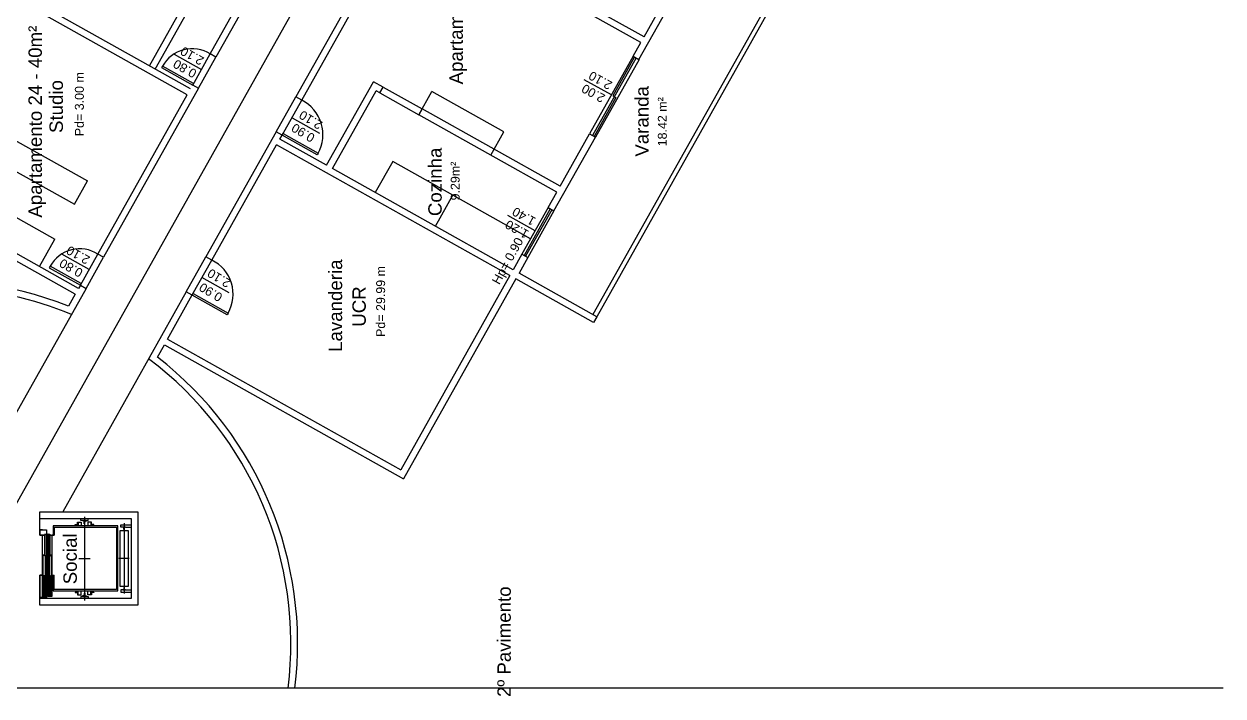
# Model space of a CAD drawing. Header units: millimetres. Extents: x -210 to 1173, y -437 to 320.
# Drawn here: x 882.58 to 909.48, y -326.8 to -311.72 of the extents above; entities that cross this region are included whole.
import ezdxf
from ezdxf.enums import TextEntityAlignment as Align

# ---------------------------------------------------------------- set-up
doc = ezdxf.new("R2010")
doc.units = ezdxf.units.MM
doc.header["$LTSCALE"] = 0.3
doc.linetypes.add('LTYPE_4', pattern=[112.5, 56.25, -56.25])
doc.linetypes.add('LTYPE_6', pattern=[168.75, 112.5, -28.125, 0, -28.125])
for name, color, linetype in [('CORTE', 6, 'Continuous'), ('COTAS', 1, 'Continuous'), ('ESQUADRIAS', 3, 'Continuous'), ('LAYER_0', 6, 'Continuous'), ('PISO', 1, 'Continuous'), ('TEXTOS', 2, 'Continuous'), ('VISTA', 2, 'Continuous')]:
    doc.layers.add(name, color=color, linetype=linetype)
doc.styles.add('2MM 1_100', font='ARIAL.TTF', dxfattribs={"height": 0.2})
doc.styles.add('3MM 1_100', font='ARIAL.TTF', dxfattribs={"height": 0.3})

msp = doc.modelspace()

# ---------------------------------------------------------------- linework, layer by layer
for p, q in [((905.109, -282.013), (880.675, -325.571)), ((909.476, -326.625), (862.408, -326.625))]:
    msp.add_line(p, q)
at = {"layer": 'CORTE'}
for p, q in [((891.461, -304.306), (886.886, -312.461)), ((893.204, -305.284), (888.679, -313.351)), ((886.757, -312.389), (889.668, -307.199)), ((888.81, -313.425), (892.212, -307.365)), ((886.244, -313.304), (879.266, -309.391)), ((886.317, -313.173), (881.084, -310.238)), ((896.417, -312.132), (893.669, -310.59)), ((896.49, -312.001), (893.872, -310.532)), ((885.526, -312.729), (886.577, -310.855)), ((885.394, -312.657), (886.373, -310.912)), ((896.49, -312.001), (896.98, -311.128)), ((896.375, -312.511), (897.111, -311.201)), ((896.246, -312.438), (896.417, -312.132)), ((886.886, -312.461), (886.757, -312.389)), ((896.244, -312.437), (896.375, -312.511)), ((889.37, -314.886), (890.422, -313.011)), ((890.64, -313.133), (890.422, -313.011)), ((884.238, -316.881), (886.244, -313.304)), ((886.495, -313.159), (884.366, -316.953)), ((886.361, -313.083), (886.495, -313.159)), ((889.501, -314.959), (890.479, -313.215)), ((890.566, -313.264), (890.479, -313.215)), ((890.566, -313.264), (890.64, -313.133)), ((888.813, -313.426), (888.679, -313.351)), ((883.733, -317.781), (876.625, -313.795)), ((891.512, -313.622), (891.438, -313.753)), ((894.533, -315.489), (891.438, -313.753)), ((894.606, -315.358), (891.512, -313.622)), ((888.236, -314.135), (886.662, -316.941)), ((888.372, -314.211), (888.239, -314.136)), ((889.37, -314.886), (888.322, -314.298)), ((888.323, -314.299), (888.372, -314.211)), ((894.468, -315.912), (895.399, -314.255)), ((894.606, -315.358), (895.267, -314.182)), ((895.266, -314.181), (895.397, -314.255)), ((886.796, -317.016), (888.248, -314.428)), ((893.481, -317.364), (888.248, -314.428)), ((883.807, -317.65), (878.792, -314.838)), ((893.554, -317.233), (889.501, -314.959)), ((894.337, -315.838), (894.533, -315.489)), ((894.337, -315.838), (894.468, -315.912)), ((884.366, -316.953), (884.238, -316.881)), ((886.796, -317.016), (886.662, -316.941)), ((893.75, -316.885), (893.554, -317.233)), ((893.881, -316.958), (893.685, -317.307)), ((893.75, -316.885), (893.881, -316.958)), ((895.431, -318.287), (893.685, -317.307)), ((883.847, -317.579), (883.807, -317.65)), ((883.847, -317.579), (883.975, -317.651)), ((893.481, -317.364), (891.034, -321.725)), ((893.612, -317.438), (891.092, -321.929)), ((895.358, -318.417), (893.612, -317.438)), ((883.975, -317.651), (880.938, -323.057)), ((886.222, -317.726), (883.452, -322.664)), ((883.733, -317.781), (883.58, -318.051)), ((885.802, -318.79), (886.353, -317.799)), ((886.356, -317.801), (886.222, -317.726)), ((895.431, -318.287), (895.358, -318.417)), ((885.577, -319.195), (885.73, -318.92)), ((885.73, -318.92), (891.092, -321.929)), ((885.802, -318.79), (891.034, -321.725)), ((882.938, -322.664), (885.138, -322.664)), ((882.938, -323.069), (882.938, -322.664)), ((885.138, -322.664), (885.138, -324.764)), ((882.938, -322.814), (884.988, -322.814)), ((884.988, -322.814), (884.988, -324.614)), ((883.259, -323.014), (883.258, -323.015)), ((882.938, -324.764), (882.938, -324.589)), ((884.988, -324.614), (882.938, -324.614)), ((884.988, -324.614), (883.088, -324.614)), ((885.138, -324.764), (882.938, -324.764))]:
    msp.add_line(p, q, dxfattribs=at)
for radius, start, end in [(8.15, 68.3188, 187.0521), (8, 67.3905, 87.3546), (8, 352.815, 53.0514), (8.15, 352.9479, 52.0841)]:
    msp.add_arc((880.569, -325.624), radius, start, end, dxfattribs=at)
at = {"layer": 'COTAS'}
for p, q in [((885.949, -312.394), (886.562, -312.738)), ((895.757, -313.309), (895.144, -312.966)), ((894.044, -316.361), (893.431, -316.018)), ((884.043, -317.23), (883.43, -316.886))]:
    msp.add_line(p, q, dxfattribs=at)
at = {"layer": 'COTAS', "extrusion": (8.11386e-13, 3.46144e-12, -1)}
msp.add_line((888.593, -313.819), (889.206, -314.163), dxfattribs=at)
at = {"layer": 'COTAS', "extrusion": (2.53096e-12, 2.49682e-12, -1)}
msp.add_line((887.186, -317.751), (886.573, -317.407), dxfattribs=at)
at = {"layer": 'ESQUADRIAS'}
for p, q in [((896.312, -312.474), (895.333, -314.218)), ((896.277, -312.454), (895.787, -313.327)), ((895.857, -313.366), (895.368, -314.238)), ((895.787, -313.327), (895.857, -313.366)), ((894.385, -315.865), (893.798, -316.912)), ((894.42, -315.885), (893.833, -316.931))]:
    msp.add_line(p, q, dxfattribs=at)
for points in [[(886.366, -313.087), (886.386, -313.052), (885.688, -312.66), (885.668, -312.695)], [(888.372, -314.211), (888.392, -314.176), (889.177, -314.617), (889.157, -314.652)], [(883.847, -317.579), (883.867, -317.544), (883.169, -317.153), (883.149, -317.188)], [(886.356, -317.801), (886.376, -317.766), (887.161, -318.206), (887.141, -318.241)]]:
    msp.add_lwpolyline(points, close=True, dxfattribs=at)
at = {"layer": 'LAYER_0', "color": 11}
for p, q in [((884.688, -322.984), (883.238, -322.984)), ((883.238, -322.984), (883.238, -323.187)), ((883.728, -322.959), (883.728, -322.953)), ((883.728, -322.953), (883.782, -322.953)), ((883.728, -322.959), (883.788, -322.959)), ((883.782, -322.953), (883.782, -322.899)), ((883.782, -322.899), (883.863, -322.899)), ((883.788, -322.959), (883.788, -322.899)), ((883.788, -322.959), (883.788, -322.984)), ((883.853, -322.864), (883.853, -322.814)), ((883.893, -322.864), (883.853, -322.864)), ((883.863, -322.899), (883.863, -322.959)), ((883.863, -322.959), (883.863, -322.984)), ((883.938, -322.864), (883.893, -322.864)), ((883.893, -322.864), (883.893, -322.868)), ((883.897, -322.872), (883.893, -322.868)), ((883.93, -322.874), (883.897, -322.872)), ((883.93, -322.874), (883.934, -322.877)), ((883.934, -322.893), (883.93, -322.897)), ((883.93, -322.939), (883.93, -322.897)), ((883.938, -322.939), (883.93, -322.939)), ((883.934, -322.893), (883.934, -322.877)), ((883.983, -322.864), (883.938, -322.864)), ((883.938, -322.939), (883.946, -322.939)), ((883.943, -322.877), (883.946, -322.874)), ((883.943, -322.893), (883.943, -322.877)), ((883.943, -322.893), (883.946, -322.897)), ((883.946, -322.874), (883.98, -322.872)), ((883.946, -322.939), (883.946, -322.897)), ((883.98, -322.872), (883.983, -322.868)), ((883.983, -322.864), (884.023, -322.864)), ((883.983, -322.864), (883.983, -322.868)), ((884.094, -322.899), (884.013, -322.899)), ((884.013, -322.899), (884.013, -322.959)), ((884.013, -322.959), (884.013, -322.984)), ((884.023, -322.864), (884.023, -322.814)), ((884.088, -322.959), (884.088, -322.899)), ((884.088, -322.959), (884.088, -322.984)), ((884.148, -322.959), (884.088, -322.959)), ((884.094, -322.953), (884.094, -322.899)), ((884.148, -322.953), (884.094, -322.953)), ((884.148, -322.959), (884.148, -322.953)), ((884.688, -324.444), (884.688, -322.984)), ((884.756, -323.01), (884.756, -322.96)), ((884.756, -322.96), (884.988, -322.96)), ((882.938, -323.189), (882.938, -323.069)), ((882.938, -323.069), (882.998, -323.069)), ((882.938, -323.189), (883.043, -323.189)), ((882.996, -323.071), (882.94, -323.071)), ((882.94, -323.071), (882.94, -323.187)), ((883.041, -323.187), (882.94, -323.187)), ((882.996, -323.084), (882.996, -323.071)), ((882.998, -323.084), (882.996, -323.084)), ((882.998, -323.069), (882.998, -323.084)), ((882.998, -323.069), (883.088, -323.069)), ((882.998, -324.589), (882.998, -323.189)), ((883.086, -323.172), (883.041, -323.172)), ((883.041, -323.172), (883.041, -323.187)), ((883.043, -323.189), (883.043, -323.174)), ((883.043, -323.174), (883.088, -323.174)), ((883.088, -323.177), (883.048, -323.177)), ((883.048, -323.177), (883.048, -323.659)), ((883.05, -323.657), (883.05, -323.179)), ((883.05, -323.179), (883.086, -323.179)), ((883.088, -323.159), (883.086, -323.159)), ((883.086, -323.159), (883.086, -323.172)), ((883.086, -323.179), (883.086, -323.192)), ((883.086, -323.192), (883.088, -323.192)), ((883.088, -323.069), (883.088, -323.159)), ((883.088, -323.159), (883.088, -324.589)), ((883.118, -323.159), (883.118, -324.564)), ((883.118, -323.159), (883.12, -323.159)), ((883.163, -323.174), (883.118, -323.174)), ((883.118, -323.177), (883.158, -323.177)), ((883.12, -323.192), (883.118, -323.192)), ((883.12, -323.159), (883.12, -323.172)), ((883.12, -323.172), (883.165, -323.172)), ((883.156, -323.179), (883.12, -323.179)), ((883.12, -323.179), (883.12, -323.192)), ((883.156, -323.657), (883.156, -323.179)), ((883.158, -323.177), (883.158, -323.659)), ((883.163, -323.189), (883.163, -323.174)), ((883.163, -323.189), (883.208, -323.189)), ((883.165, -323.172), (883.165, -323.187)), ((883.165, -323.187), (883.208, -323.187)), ((883.238, -323.187), (883.208, -323.187)), ((883.208, -323.189), (883.258, -323.189)), ((883.208, -323.189), (883.208, -324.564)), ((883.258, -323.014), (883.258, -323.189)), ((883.258, -323.014), (884.658, -323.014)), ((884.658, -323.014), (884.658, -324.414)), ((884.738, -323.084), (884.918, -323.084)), ((884.738, -324.344), (884.738, -323.084)), ((884.796, -323.01), (884.756, -323.01)), ((884.861, -323.01), (884.988, -323.01)), ((884.918, -323.084), (884.918, -324.344)), ((883.003, -323.639), (883.043, -323.639)), ((883.003, -323.639), (883.003, -324.109)), ((883.041, -323.641), (883.005, -323.641)), ((883.005, -324.107), (883.005, -323.641)), ((883.041, -323.654), (883.041, -323.641)), ((883.043, -323.654), (883.041, -323.654)), ((883.043, -323.639), (883.043, -323.654)), ((883.048, -323.659), (883.088, -323.659)), ((883.086, -323.657), (883.05, -323.657)), ((883.088, -323.644), (883.086, -323.644)), ((883.086, -323.644), (883.086, -323.657)), ((883.118, -323.644), (883.12, -323.644)), ((883.158, -323.659), (883.118, -323.659)), ((883.12, -323.644), (883.12, -323.657)), ((883.12, -323.657), (883.156, -323.657)), ((883.203, -323.639), (883.163, -323.639)), ((883.163, -323.639), (883.163, -323.654)), ((883.163, -323.654), (883.165, -323.654)), ((883.165, -323.654), (883.165, -323.641)), ((883.165, -323.641), (883.201, -323.641)), ((883.201, -324.107), (883.201, -323.641)), ((883.203, -323.639), (883.203, -324.109)), ((882.998, -324.089), (882.938, -324.089)), ((882.938, -324.089), (882.938, -324.589)), ((882.94, -324.587), (882.94, -324.091)), ((882.94, -324.091), (882.996, -324.091)), ((882.996, -324.091), (882.996, -324.104)), ((882.996, -324.104), (882.998, -324.104)), ((883.003, -324.109), (883.043, -324.109)), ((883.041, -324.107), (883.005, -324.107)), ((883.043, -324.094), (883.041, -324.094)), ((883.041, -324.094), (883.041, -324.107)), ((883.043, -324.109), (883.043, -324.094)), ((883.163, -324.109), (883.163, -324.094)), ((883.163, -324.094), (883.165, -324.094)), ((883.203, -324.109), (883.163, -324.109)), ((883.165, -324.094), (883.165, -324.107)), ((883.165, -324.107), (883.201, -324.107)), ((883.208, -324.089), (883.258, -324.089)), ((883.208, -324.104), (883.21, -324.104)), ((883.21, -324.104), (883.21, -324.091)), ((883.21, -324.091), (883.238, -324.091)), ((883.238, -324.091), (883.238, -324.444)), ((883.258, -324.414), (883.258, -324.089)), ((884.918, -324.344), (884.738, -324.344)), ((882.938, -324.589), (882.998, -324.589)), ((882.996, -324.587), (882.94, -324.587)), ((882.998, -324.574), (882.996, -324.574)), ((882.996, -324.574), (882.996, -324.587)), ((883.088, -324.589), (882.998, -324.589)), ((883.208, -324.564), (883.118, -324.564)), ((883.238, -324.444), (884.688, -324.444)), ((884.658, -324.414), (883.258, -324.414)), ((883.728, -324.469), (883.788, -324.469)), ((883.728, -324.469), (883.728, -324.475)), ((883.728, -324.475), (883.782, -324.475)), ((883.782, -324.475), (883.782, -324.529)), ((883.782, -324.529), (883.863, -324.529)), ((883.788, -324.469), (883.788, -324.444)), ((883.788, -324.469), (883.788, -324.529)), ((883.893, -324.564), (883.853, -324.564)), ((883.853, -324.564), (883.853, -324.614)), ((883.863, -324.469), (883.863, -324.444)), ((883.863, -324.529), (883.863, -324.469)), ((883.897, -324.556), (883.893, -324.559)), ((883.893, -324.564), (883.893, -324.559)), ((883.893, -324.564), (883.938, -324.564)), ((883.93, -324.554), (883.897, -324.556)), ((883.938, -324.489), (883.93, -324.489)), ((883.93, -324.489), (883.93, -324.531)), ((883.934, -324.534), (883.93, -324.531)), ((883.934, -324.55), (883.93, -324.554)), ((883.934, -324.534), (883.934, -324.55)), ((883.938, -324.489), (883.946, -324.489)), ((883.938, -324.564), (883.983, -324.564)), ((883.943, -324.534), (883.946, -324.531)), ((883.943, -324.534), (883.943, -324.55)), ((883.946, -324.554), (883.943, -324.55)), ((883.946, -324.489), (883.946, -324.531)), ((883.946, -324.554), (883.98, -324.556)), ((883.98, -324.556), (883.983, -324.559)), ((883.983, -324.564), (883.983, -324.559)), ((883.983, -324.564), (884.023, -324.564)), ((884.013, -324.469), (884.013, -324.444)), ((884.013, -324.529), (884.013, -324.469)), ((884.094, -324.529), (884.013, -324.529)), ((884.023, -324.564), (884.023, -324.614)), ((884.088, -324.469), (884.088, -324.444)), ((884.148, -324.469), (884.088, -324.469)), ((884.088, -324.469), (884.088, -324.529)), ((884.148, -324.475), (884.094, -324.475)), ((884.094, -324.475), (884.094, -324.529)), ((884.148, -324.469), (884.148, -324.475)), ((884.796, -324.418), (884.756, -324.418)), ((884.756, -324.418), (884.756, -324.468)), ((884.756, -324.468), (884.988, -324.468)), ((884.861, -324.418), (884.988, -324.418))]:
    msp.add_line(p, q, dxfattribs=at)
at = {"layer": 'LAYER_0', "color": 1, "linetype": 'LTYPE_4'}
for p, q in [((883.797, -322.899), (883.797, -322.959)), ((883.797, -322.959), (883.797, -322.984)), ((884.08, -322.899), (884.08, -322.959)), ((884.08, -322.959), (884.08, -322.984)), ((883.797, -324.469), (883.797, -324.444)), ((883.797, -324.529), (883.797, -324.469)), ((884.08, -324.469), (884.08, -324.444)), ((884.08, -324.529), (884.08, -324.469))]:
    msp.add_line(p, q, dxfattribs=at)
at = {"layer": 'LAYER_0', "color": 15, "linetype": 'LTYPE_6'}
for p, q in [((883.938, -322.779), (883.938, -324.654)), ((884.828, -322.921), (884.828, -324.503)), ((883.81, -323.714), (884.063, -323.714)), ((884.939, -323.714), (884.709, -323.714))]:
    msp.add_line(p, q, dxfattribs=at)
at = {"layer": 'LAYER_0', "color": 7}
for p, q in [((882.938, -323.069), (883.088, -323.069)), ((883.088, -324.589), (882.938, -324.589))]:
    msp.add_line(p, q, dxfattribs=at)
at = {"layer": 'LAYER_0'}
for p, q in [((883.534, -323.014), (883.534, -323.014)), ((883.258, -324.173), (883.258, -324.173)), ((884.658, -324.173), (884.658, -324.173)), ((883.533, -324.414), (883.533, -324.414))]:
    msp.add_line(p, q, dxfattribs=at)
at = {"layer": 'LAYER_0', "color": 1}
for p, q in [((884.861, -323.01), (884.796, -323.01)), ((884.8, -323.014), (884.796, -323.01)), ((884.826, -323.014), (884.8, -323.014)), ((884.824, -323.029), (884.826, -323.027)), ((884.824, -323.064), (884.824, -323.029)), ((884.832, -323.064), (884.824, -323.064)), ((884.826, -323.027), (884.826, -323.014)), ((884.83, -323.027), (884.83, -323.014)), ((884.857, -323.014), (884.83, -323.014)), ((884.83, -323.027), (884.832, -323.029)), ((884.832, -323.064), (884.832, -323.029)), ((884.857, -323.014), (884.861, -323.01)), ((883.063, -324.589), (883.063, -323.659)), ((883.073, -323.659), (883.073, -324.589)), ((883.133, -324.564), (883.133, -323.659)), ((883.143, -323.659), (883.143, -324.564)), ((883.018, -324.589), (883.018, -324.109)), ((883.028, -324.109), (883.028, -324.589)), ((883.178, -324.109), (883.178, -324.564)), ((883.188, -324.564), (883.188, -324.109)), ((884.8, -324.414), (884.796, -324.418)), ((884.796, -324.418), (884.861, -324.418)), ((884.8, -324.414), (884.826, -324.414)), ((884.824, -324.364), (884.832, -324.364)), ((884.824, -324.364), (884.824, -324.399)), ((884.826, -324.401), (884.824, -324.399)), ((884.826, -324.401), (884.826, -324.414)), ((884.832, -324.399), (884.83, -324.401)), ((884.83, -324.401), (884.83, -324.414)), ((884.83, -324.414), (884.857, -324.414)), ((884.832, -324.364), (884.832, -324.399)), ((884.857, -324.414), (884.861, -324.418))]:
    msp.add_line(p, q, dxfattribs=at)
at = {"layer": 'PISO', "extrusion": (5.98892e-17, 1.06817e-16, -1)}
for p, q in [((886.366, -313.087), (886.757, -312.389)), ((886.495, -313.159), (886.886, -312.461))]:
    msp.add_line(p, q, dxfattribs=at)
at = {"layer": 'PISO'}
for p, q in [((896.246, -312.437), (895.268, -314.182)), ((896.377, -312.511), (895.399, -314.255)), ((890.566, -313.264), (891.438, -313.753)), ((890.64, -313.133), (891.512, -313.622)), ((888.239, -314.136), (888.679, -313.351)), ((888.369, -314.21), (888.81, -313.425)), ((886.222, -317.726), (886.662, -316.941)), ((886.353, -317.799), (886.793, -317.014))]:
    msp.add_line(p, q, dxfattribs=at)
at = {"layer": 'PISO', "extrusion": (5.98786e-17, 1.06823e-16, -1)}
for p, q in [((883.847, -317.579), (884.238, -316.881)), ((883.975, -317.651), (884.366, -316.953))]:
    msp.add_line(p, q, dxfattribs=at)
at = {"layer": 'PISO'}
for centre, radius, start, end in [((886.352, -313.033), 0.761, 57.7843, 150.7219), ((888.426, -314.196), 0.861, 330.7093, 63.3132), ((883.833, -317.525), 0.761, 57.79, 150.7276), ((886.41, -317.785), 0.861, 330.7125, 63.3164)]:
    msp.add_arc(centre, radius, start, end, dxfattribs=at)
at = {"layer": 'VISTA'}
for p, q in [((900.237, -309.516), (895.344, -318.238)), ((900.324, -309.565), (895.431, -318.287)), ((891.438, -313.753), (891.732, -313.23)), ((893.344, -314.134), (891.732, -313.23)), ((880.736, -313.405), (884.007, -315.238)), ((880.442, -313.928), (883.713, -315.761)), ((893.05, -314.657), (893.344, -314.134)), ((880.002, -314.713), (883.273, -316.546)), ((890.851, -314.8), (890.46, -315.497)), ((892.203, -315.558), (890.851, -314.8)), ((883.713, -315.761), (884.007, -315.238)), ((891.811, -316.257), (892.203, -315.558)), ((893.946, -316.536), (892.203, -315.558)), ((894.337, -315.838), (893.75, -316.885)), ((894.468, -315.912), (893.881, -316.958)), ((882.931, -317.157), (883.274, -316.547))]:
    msp.add_line(p, q, dxfattribs=at)

# ---------------------------------------------------------------- texts
at = {"layer": 'TEXTOS'}
for s, height, rotation, style, p in [('Apartamento 28 - 60m²', 0.3, 89.999, '3MM 1_100', (892.275, -310.917)), ('Apartamento 24 - 40m²', 0.3, 89.999, '3MM 1_100', (882.832, -313.908)), ('2.10', 0.2, 150.7156, '2MM 1_100', (886.351, -312.434)), ('0.80', 0.2, 150.7156, '2MM 1_100', (886.189, -312.721)), ('Studio', 0.3, 89.999, '3MM 1_100', (883.304, -313.569)), ('Pd= 3.00 m', 0.2, 89.999, '2MM 1_100', (883.823, -313.517)), ('2.10', 0.2, 150.7156, '2MM 1_100', (895.509, -312.984)), ('2.00', 0.2, 150.7156, '2MM 1_100', (895.351, -313.274)), ('Varanda', 0.3, 89.999, '3MM 1_100', (896.441, -313.902)), ('18.42 m²', 0.2, 89.999, '2MM 1_100', (896.899, -313.911)), ('2.10', 0.2, 148.8922, '2MM 1_100', (889.012, -313.871, 0)), ('0.90', 0.2, 148.8922, '2MM 1_100', (888.842, -314.16, 0)), ('Cozinha', 0.3, 89.999, '3MM 1_100', (891.8, -315.26)), ('9.29m²', 0.2, 89.999, '2MM 1_100', (892.253, -315.241)), ('1.40', 0.2, 150.7156, '2MM 1_100', (893.795, -316.036)), ('1.20', 0.2, 150.7156, '2MM 1_100', (893.638, -316.326)), ('Hp= 0.90', 0.2, 61.253, '2MM 1_100', (893.428, -317.033)), ('2.10', 0.2, 150.7156, '2MM 1_100', (883.794, -316.905)), ('0.80', 0.2, 150.7156, '2MM 1_100', (883.637, -317.194)), ('Lavanderia', 0.3, 89.999, '3MM 1_100', (889.567, -318.039)), ('2.10', 0.2, 148.8922, '2MM 1_100', (886.956, -317.423, 0)), ('Pd= 29.99 m', 0.2, 89.999, '2MM 1_100', (890.581, -317.945)), ('0.90', 0.2, 148.8922, '2MM 1_100', (886.77, -317.739, 0)), ('UCR', 0.3, 89.999, '3MM 1_100', (890.098, -318.058)), ('Social', 0.3, 89.999, '3MM 1_100', (883.616, -323.723)), ('2º Pavimento', 0.3, 89.999, '3MM 1_100', (893.35, -325.582))]:
    msp.add_text(s, height=height, rotation=rotation, dxfattribs=dict(at, style=style)).set_placement(p, align=Align.MIDDLE_CENTER)

doc.saveas('drawing.dxf')
